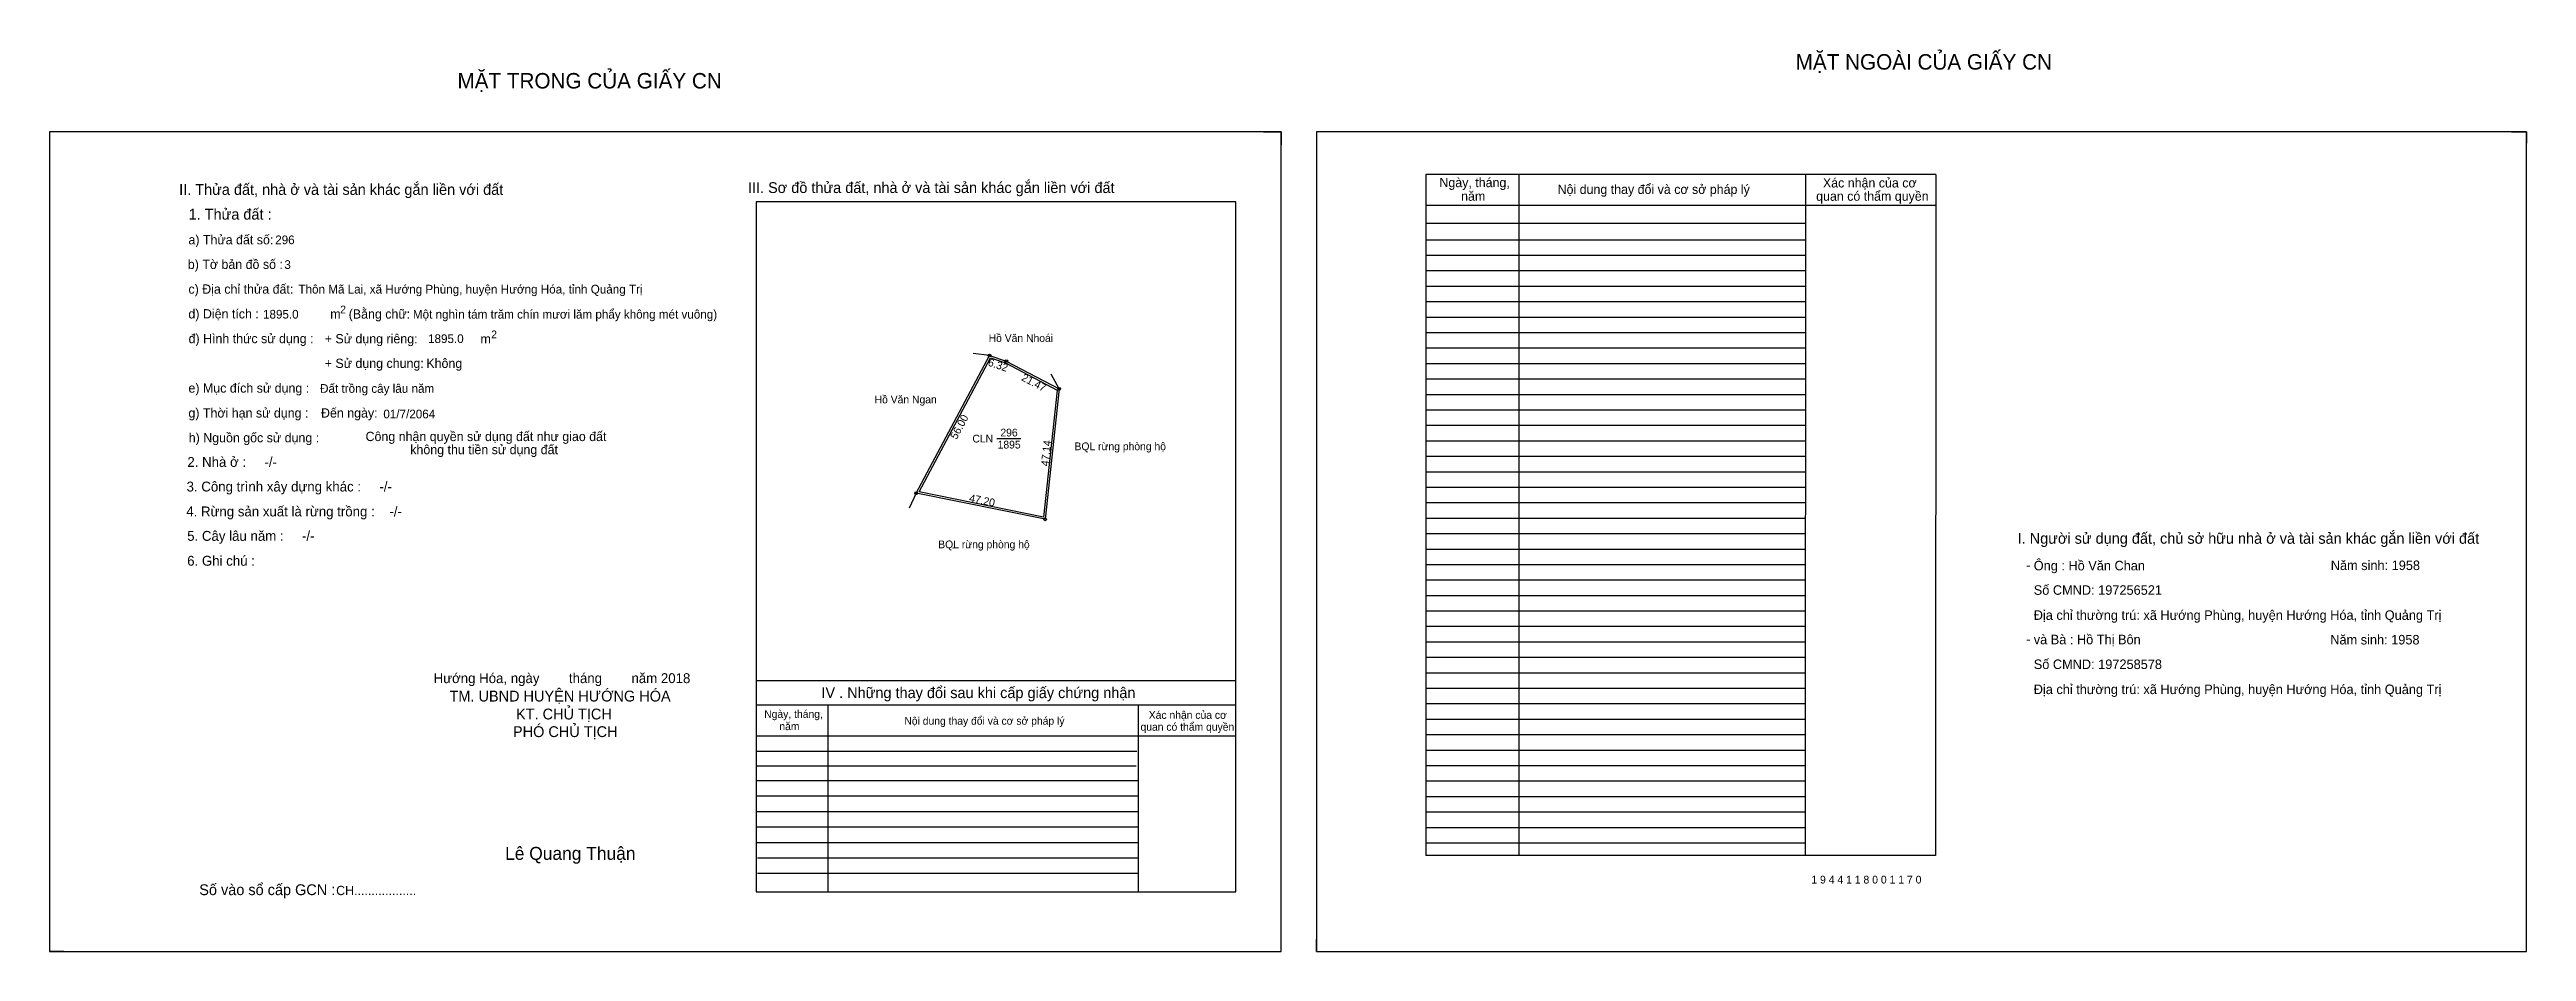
# Model space of a CAD drawing. Extents: x 531682 to 535189, y 1846930 to 1847513.
# Drawn here: x 533588 to 535189, y 1846930 to 1847513 of the extents above.
import ezdxf

# ---------------------------------------------------------------- set-up
doc = ezdxf.new("R2010")
doc.units = 0
for name, color, linetype in [('Default', 7, 'Continuous'), ('Level 10', 7, 'Continuous'), ('Level 11', 7, 'Continuous'), ('Level 13', 7, 'Continuous'), ('Level 27', 7, 'Continuous'), ('Level 36', 7, 'Continuous'), ('Level 49', 7, 'Continuous'), ('Level 55', 7, 'Continuous'), ('Level 6', 7, 'Continuous'), ('Level 60', 7, 'Continuous'), ('Level 7', 7, 'Continuous'), ('Level 8', 7, 'Continuous'), ('Level 9', 7, 'Continuous')]:
    doc.layers.add(name, color=color, linetype=linetype)

msp = doc.modelspace()

# ---------------------------------------------------------------- linework, layer by layer
at = {"layer": 'Level 10'}
for p, q in [((534372.6, 1847460.2), (534384, 1847460.2)), ((534384, 1847460.2), (534384, 1847451.8)), ((535179.4, 1847460.2), (535189, 1847460.2)), ((535189, 1847460.2), (535189, 1847452.8)), ((533587.8, 1846938), (533587.8, 1846930.2)), ((534406.8, 1846930.2), (534406.8, 1846938)), ((533597, 1846930.2), (533587.8, 1846930.2)), ((534406.8, 1846930.2), (534413.8, 1846930.2))]:
    msp.add_line(p, q, dxfattribs=at)
for points in [[(533587.8, 1846930.2), (534384, 1846930.2), (534384, 1847460.2), (533587.8, 1847460.2)], [(534406.8, 1846930.2), (535189, 1846930.2), (535189, 1847460.2), (534406.8, 1847460.2)], [(534148.1, 1847226.5), (534195.5, 1847315.5), (534206.3, 1847311.9), (534240.5, 1847293.9), (534231.4, 1847209.6)], [(534150, 1847227.4), (534196.1, 1847314), (534205.8, 1847310.8), (534239.2, 1847293.2), (534230.3, 1847211.1)]]:
    msp.add_lwpolyline(points, close=True, dxfattribs=at)
at = {"layer": 'Level 11'}
for centre in [(534195.5, 1847315.5), (534206.3, 1847311.9), (534240.5, 1847293.9), (534148.1, 1847226.5), (534148.1, 1847226.5), (534231.4, 1847209.6)]:
    msp.add_circle(centre, 0.9, dxfattribs=at)
at = {"layer": 'Level 27'}
for p, q in [((534195.5, 1847315.5), (534184.8, 1847316.8)), ((534240.5, 1847293.9), (534235.3, 1847303.4)), ((534148.1, 1847226.5), (534143.5, 1847216.8))]:
    msp.add_line(p, q, dxfattribs=at)
at = {"layer": 'Level 7'}
for p, q in [((534722.8, 1847390.2), (534477.6, 1847390.2)), ((534722.8, 1847380.2), (534477.6, 1847380.2)), ((534722.8, 1847370.2), (534477.6, 1847370.2)), ((534722.8, 1847360.2), (534477.6, 1847360.2)), ((534722.8, 1847350.2), (534477.6, 1847350.2)), ((534722.8, 1847340.2), (534477.6, 1847340.2)), ((534722.8, 1847330.2), (534477.6, 1847330.2)), ((534722.8, 1847320.2), (534477.6, 1847320.2)), ((534722.8, 1847310.2), (534477.6, 1847310.2)), ((534722.8, 1847300.2), (534477.6, 1847300.2)), ((534722.8, 1847290.2), (534477.6, 1847290.2)), ((534722.8, 1847280.2), (534477.6, 1847280.2)), ((534722.8, 1847270.2), (534477.6, 1847270.2)), ((534722.8, 1847260.2), (534477.6, 1847260.2)), ((534722.8, 1847250.2), (534477.6, 1847250.2)), ((534722.8, 1847240.2), (534477.6, 1847240.2)), ((534722.8, 1847230.2), (534477.6, 1847230.2)), ((534722.8, 1847220.2), (534477.6, 1847220.2)), ((534722.8, 1847210.2), (534477.6, 1847210.2)), ((534722.8, 1847200.2), (534477.6, 1847200.2)), ((534722.8, 1847190.2), (534477.6, 1847190.2)), ((534722.8, 1847180.2), (534477.6, 1847180.2)), ((534722.8, 1847170.2), (534477.6, 1847170.2)), ((534722.8, 1847160.2), (534477.6, 1847160.2)), ((534722.8, 1847150.2), (534477.6, 1847150.2)), ((534722.8, 1847140.2), (534477.6, 1847140.2)), ((534722.8, 1847130.2), (534477.6, 1847130.2)), ((534722.8, 1847120.2), (534477.6, 1847120.2)), ((534722.8, 1847110.2), (534477.6, 1847110.2)), ((534722.8, 1847100.2), (534477.6, 1847100.2)), ((534722.8, 1847090.2), (534477.6, 1847090.2)), ((534722.8, 1847080.2), (534477.6, 1847080.2)), ((534722.8, 1847070.2), (534477.6, 1847070.2)), ((534290.7, 1847059.5), (534044.6, 1847059.5)), ((534290.3, 1847050), (534044.6, 1847050)), ((534722.8, 1847060.2), (534477.6, 1847060.2)), ((534722.8, 1847050.2), (534477.6, 1847050.2)), ((534291.6, 1847040.5), (534044.6, 1847040.5)), ((534722.8, 1847040.2), (534477.6, 1847040.2)), ((534291.6, 1847030.5), (534044.6, 1847030.5)), ((534291.6, 1847020.5), (534044.6, 1847020.5)), ((534722.8, 1847030.2), (534477.6, 1847030.2)), ((534722.8, 1847020.2), (534477.6, 1847020.2)), ((534291.6, 1847010.5), (534044.6, 1847010.5)), ((534291.6, 1847000.5), (534044.6, 1847000.5)), ((534722.8, 1847010.2), (534477.6, 1847010.2)), ((534291.6, 1846990.5), (534045.4, 1846990.5)), ((534722.8, 1847000.2), (534477.6, 1847000.2)), ((534291.6, 1846980.5), (534045.4, 1846980.5))]:
    msp.add_line(p, q, dxfattribs=at)
at = {"layer": 'Level 8'}
for p, q in [((534807.2, 1847432.6), (534477.6, 1847432.6)), ((534477.6, 1847432.6), (534477.6, 1846992.2)), ((534537.6, 1847432.6), (534537.6, 1846992.2)), ((534807.2, 1847432.6), (534807, 1846992.2)), ((534722.9, 1847432.4), (534722.8, 1846992.2)), ((534354.6, 1847414.8), (534044.6, 1847414.8)), ((534044.6, 1847414.8), (534044.6, 1846968.8)), ((534354.6, 1846968.8), (534354.6, 1847414.8)), ((534807.2, 1847412.6), (534477.6, 1847412.6)), ((534722.8, 1847400.9), (534477.6, 1847400.9)), ((534354.6, 1847105.2), (534044.6, 1847105.2)), ((534354.6, 1847089.4), (534044.6, 1847089.4)), ((534090.9, 1847089.4), (534090.9, 1846968.8)), ((534291.6, 1847089.4), (534291.6, 1846968.8)), ((534354.6, 1847069.4), (534044.6, 1847069.4)), ((534807, 1846992.2), (534477.6, 1846992.2)), ((534044.6, 1846968.8), (534354.6, 1846968.8))]:
    msp.add_line(p, q, dxfattribs=at)
at = {"layer": 'Level 9'}
msp.add_line((534200.1, 1847261.8), (534215.6, 1847261.8), dxfattribs=at)

# ---------------------------------------------------------------- texts
at = {"layer": 'Default'}
for s, p in [('e) Mục đích sử dụng :', (533677.6, 1847291.5)), ('g) Thời hạn sử dụng :', (533677.6, 1847275.4)), ('Đến ngày:', (533763.3, 1847275.4)), ('h) Nguồn gốc sử dụng :', (533677.8, 1847259.4)), ('Công nhận quyền sử dụng đất như giao đất', (533792.1, 1847260.2)), ('không thu tiền sử dụng đất', (533821, 1847251.7))]:
    msp.add_text(s, height=6, dxfattribs=at).set_placement(p)
at = {"layer": 'Level 13'}
for s, p in [('CLN', (534184.4, 1847259.3)), ('1895', (534200.7, 1847255.4)), ('296', (534202.5, 1847263.2))]:
    msp.add_text(s, height=5, dxfattribs=at).set_placement(p)
at = {"layer": 'Level 36'}
for p in [(534222.2, 1847324.1), (534170.9, 1847190.7)]:
    msp.add_text('.', height=5.4, dxfattribs=at).set_placement(p)
at = {"layer": 'Level 49'}
for s, rotation, p in [('6.32', 341.5651, (534194, 1847309.1)), ('21.47', 332.2415, (534215.6, 1847299.7)), ('56.00', 61.966, (534174.2, 1847260.9)), ('47.14', 83.8262, (534233.6, 1847243.8)), ('47.20', 348.4639, (534182, 1847221.1))]:
    msp.add_text(s, height=5, rotation=rotation, dxfattribs=at).set_placement(p)
at = {"layer": 'Level 55'}
for s, height, p in [('295', 0.198, (534195.3, 1847315.3)), ('1', 0.72, (534195.3, 1847315.5)), ('0', 0.198, (534195.4, 1847315.3)), ('0', 0.198, (534195.4, 1847315.3)), ('2', 0.72, (534206.1, 1847311.9)), ('0', 0.198, (534206.2, 1847311.7)), ('0', 0.198, (534206.2, 1847311.7)), ('3', 0.72, (534240.3, 1847293.9)), ('0', 0.198, (534240.4, 1847293.7)), ('0', 0.198, (534240.4, 1847293.7)), ('5', 0.72, (534147.9, 1847226.5)), ('295', 0.198, (534147.9, 1847226.3)), ('0', 0.198, (534148.1, 1847226.3)), ('0', 0.198, (534148.1, 1847226.3)), ('4', 0.72, (534231.1, 1847209.6)), ('0', 0.198, (534231.3, 1847209.4)), ('0', 0.198, (534231.3, 1847209.4))]:
    msp.add_text(s, height=height, dxfattribs=at).set_placement(p)
at = {"layer": 'Level 6'}
for s, height, p in [('296', 5.63, (533733.7, 1847387.5)), ('3', 5.63, (533739.6, 1847371.5)), ('Thôn Mã Lai, xã Hướng Phùng, huyện Hướng Hóa, tỉnh Quảng Trị', 5.64, (533748.7, 1847355.6)), ('1895.0', 5.63, (533725.8, 1847339.4)), ('Một nghìn tám trăm chín mươi lăm phẩy không mét vuông)', 5.632, (533822.7, 1847339.4)), ('1895.0', 5.63, (533832.5, 1847323.6)), ('Đất trồng cây lâu năm', 5.64, (533762.7, 1847291.4)), ('01/7/2064', 5.64, (533803.6, 1847274.9)), ('Ông : Hồ Văn Chan', 6.16, (534870.5, 1847176.6)), ('Năm sinh: 1958', 6.16, (535062.5, 1847176.8)), ('Số CMND: 197256521', 6.16, (534870.5, 1847160.8)), ('Địa chỉ thường trú: xã Hướng Phùng, huyện Hướng Hóa, tỉnh Quảng Trị', 6.16, (534870.5, 1847144.6)), ('và Bà : Hồ Thị Bôn', 6.16, (534870.5, 1847128.8)), ('Năm sinh: 1958', 6.16, (535062.2, 1847128.7)), ('Số CMND: 197258578', 6.16, (534870.5, 1847112.8)), ('Địa chỉ thường trú: xã Hướng Phùng, huyện Hướng Hóa, tỉnh Quảng Trị', 6.16, (534870.5, 1847096.6)), ('1 9 4 4 1 1 8 0 0 1 1 7 0', 5.04, (534726.7, 1846974.1))]:
    msp.add_text(s, height=height, dxfattribs=at).set_placement(p)
at = {"layer": 'Level 60'}
for s, p in [('Hồ Văn Nhoái', (534194.9, 1847324.3)), ('Hồ Văn Ngan', (534121.2, 1847284.6)), ('BQL rừng phòng hộ', (534250.4, 1847254.3)), ('BQL rừng phòng hộ', (534162.3, 1847190.9))]:
    msp.add_text(s, height=5, dxfattribs=at).set_placement(p)
at = {"layer": 'Level 7'}
for s, height, p in [('MẶT NGOÀI CỦA GIẤY CN', 10, (534716.6, 1847500.4)), ('MẶT TRONG CỦA GIẤY CN', 10, (533851.5, 1847488.2)), ('II. Thửa đất, nhà ở và tài sản khác gắn liền với đất', 7, (533671.6, 1847419.4)), ('III. Sơ đồ thửa đất, nhà ở và tài sản khác gắn liền với đất', 7, (534039.3, 1847420.6)), ('Ngày, tháng,', 6, (534486.3, 1847424.4)), ('năm', 6, (534500.3, 1847415.6)), ('Nội dung thay đổi và cơ sở pháp lý', 6, (534562.7, 1847420)), (' quan có thẩm quyền', 6, (534727.6, 1847415.6)), ('Xác nhận của cơ', 6, (534734.2, 1847424.2)), ('1. Thửa đất :', 7, (533677.7, 1847403.4)), ('a) Thửa đất số:', 6, (533677.6, 1847387.4)), ('b) Tờ bản đồ số :', 6, (533677.2, 1847371.5)), ('c) Địa chỉ thửa đất:', 6, (533677.6, 1847355.5)), ('d) Diện tích :', 6, (533677.6, 1847339.5)), ('m', 6, (533769.3, 1847339.4)), ('2', 5, (533775.7, 1847342.8)), ('(Bằng chữ:', 6, (533781.2, 1847339.4)), ('đ) Hình thức sử dụng :', 6, (533677.7, 1847323.5)), ('+ Sử dụng riêng:', 6, (533765.7, 1847323.4)), ('m', 6, (533866.4, 1847323.3)), ('2', 5, (533873.3, 1847326.7)), ('+ Sử dụng chung:', 6, (533765.7, 1847307.5)), ('Không', 6, (533831.4, 1847307.5)), ('2. Nhà ở :     -/-', 6.4, (533676.9, 1847243.5)), ('3. Công trình xây dựng khác :     -/-', 6.4, (533676.4, 1847227.6)), ('4. Rừng sản xuất là rừng trồng :    -/-', 6.4, (533676.2, 1847211.5)), ('5. Cây lâu năm :     -/-', 6.4, (533676.8, 1847195.7)), ('I. Người sử dụng đất, chủ sở hữu nhà ở và tài sản khác gắn liền với đất', 7, (534860.1, 1847193.8)), ('6. Ghi chú :', 6.4, (533676.8, 1847179.6)), ('-', 6.4, (534865.5, 1847176.8)), ('-', 6.4, (534865.6, 1847129)), ('Hướng Hóa, ngày        tháng        năm 2018', 6.4, (533836.1, 1847103.7)), ('TM. UBND HUYỆN HƯỚNG HÓA', 7, (533846.4, 1847091.8)), ('IV . Những thay đổi sau khi cấp giấy chứng nhận', 7, (534086.8, 1847094)), ('KT. CHỦ TỊCH', 7, (533889.4, 1847080.2)), ('Ngày, tháng,', 5, (534049.8, 1847081.2)), ('Nội dung thay đổi và cơ sở pháp lý', 5, (534140.4, 1847076.8)), ('Xác nhận của cơ', 5, (534298.4, 1847080.6)), ('PHÓ CHỦ TỊCH', 7, (533887.4, 1847068.8)), ('năm', 5, (534059.6, 1847073.3)), (' quan có thẩm quyền', 5, (534291.2, 1847072.9)), ('Lê Quang Thuận', 8.4, (533882.3, 1846989.4)), ('Số vào sổ cấp GCN :', 7, (533684.6, 1846966.6)), ('CH..................', 6, (533773.1, 1846966.6))]:
    msp.add_text(s, height=height, dxfattribs=at).set_placement(p)

doc.saveas('drawing.dxf')
